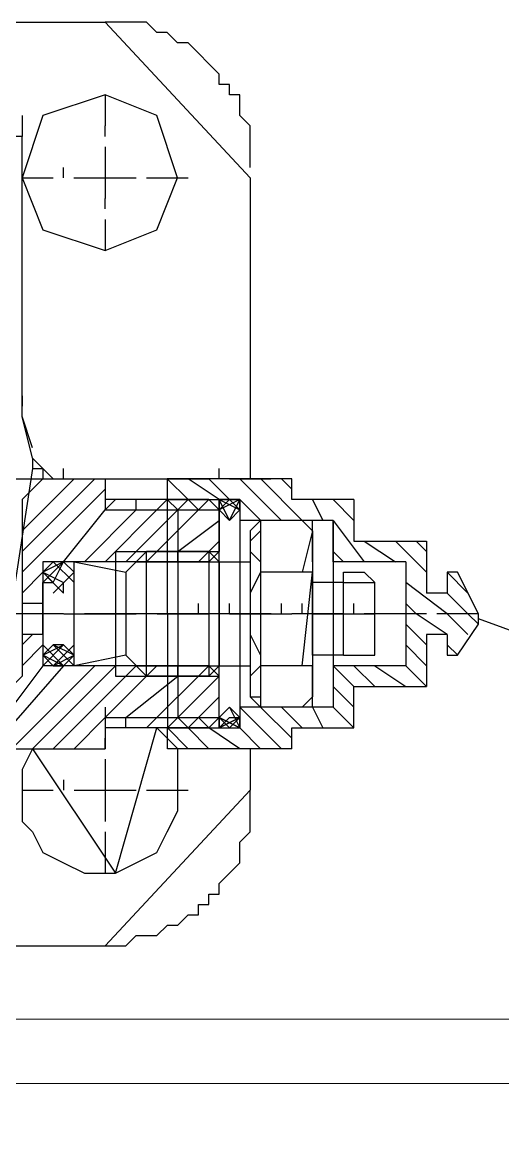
# Model space of a CAD drawing. Header units: millimetres. Extents: x -41310 to 13905, y 1865 to 89610.
# Drawn here: x 6140.7 to 6185.4, y 5978.8 to 6081.8 of the extents above; entities that cross this region are included whole.
import ezdxf

# ---------------------------------------------------------------- set-up
doc = ezdxf.new("R2010")
doc.units = ezdxf.units.MM
doc.layers.add('1轮廓实线层', color=7, linetype='Continuous', lineweight=0)
doc.layers.add('5尺寸标注层', color=3, linetype='Continuous')
doc.layers.add('PDF_几何图形', color=7, linetype='Continuous')

msp = doc.modelspace()

# ---------------------------------------------------------------- linework, layer by layer
at = {"layer": '1轮廓实线层', "ltscale": 2, "extrusion": (-0.004685415688226653, -0.01745240643729067, 0.9998367168639968)}
for p, q in [((6456.676758887917, 5989.202545874927, 134.8002222487898), (5761.684389963306, 5989.202545874909, 131.5433623099279)), ((6479.17700254413, 5983.203459703987, 134.8009468716167), (5739.185127717924, 5983.203459703966, 131.3332111093752)), ((5761.684880668718, 5983.203459703969, 131.438649021065), (6456.677249593324, 5983.203459703987, 134.6955089599269))]:
    msp.add_line(p, q, dxfattribs=at)
at = {"layer": '5尺寸标注层', "ltscale": 2, "extrusion": (-0.004685415688226654, -0.01745240643729067, 0.9998367168639969)}
msp.add_line((6773.191697377467, 5812.199883461373, 50.51177774569016), (6183.121334766955, 6026.367488340858, 134.1670156621909), dxfattribs=at)
at = {"layer": 'PDF_几何图形', "extrusion": (-0.004685415688226651, -0.01745240643729066, 0.9998367168639969)}
for p, q in [((6090.546388031024, 6081.804869566424, 134.7008664322128), (6148.402895619452, 6081.804869566555, 134.9719924908491)), ((6149.367154647724, 6081.805198980594, 134.9765169330605), (6148.402879521286, 6081.805198980603, 134.9719981654169)), ((6161.903930291389, 6067.343389419651, 134.7828319345617), (6148.402895619512, 6081.804869566578, 134.9719924908393)), ((6150.331429774175, 6081.805198980321, 134.9810357006995), (6149.367154647724, 6081.805198980594, 134.9765169330605)), ((6151.295704900627, 6081.805198980423, 134.9855544683451), (6150.331429774175, 6081.805198980321, 134.9810357006995)), ((6152.259980027059, 6081.805198980401, 134.9900732359884), (6151.295704900627, 6081.805198980423, 134.9855544683451)), ((6153.224334017005, 6080.841060131687, 134.9777630822116), (6152.259980027059, 6081.805198980401, 134.9900732359884)), ((6154.18860914347, 6080.841060131791, 134.9822818498573), (6153.224334017005, 6080.841060131687, 134.9777630822116)), ((6155.152963133263, 6079.876921282743, 134.969971696074), (6154.18860914347, 6080.841060131791, 134.9822818498573)), ((6156.117238259811, 6079.876921282819, 134.9744904637196), (6155.152963133263, 6079.876921282743, 134.969971696074)), ((6157.081592249611, 6078.912782433787, 134.9621803099366), (6156.117238259811, 6079.876921282819, 134.9744904637196)), ((6158.045946239447, 6077.948643584852, 134.9498701561555), (6157.081592249611, 6078.912782433787, 134.9621803099366)), ((6159.010300229299, 6076.9845047358, 134.9375600023724), (6158.045946239447, 6077.948643584852, 134.9498701561555)), ((6159.010379092617, 6076.02036588679, 134.9207310809458), (6159.010300229299, 6076.9845047358, 134.9375600023724)), ((6159.974654219134, 6076.020365886877, 134.9252498485914), (6159.010379092617, 6076.02036588679, 134.9207310809458)), ((6159.974733082505, 6075.056227038093, 134.9084209271691), (6159.974654219134, 6076.020365886877, 134.9252498485914)), ((6148.403214559556, 6075.056757314536, 134.8542039546278), (6142.61772152742, 6073.128479616547, 134.7934335059122)), ((6153.224747918643, 6073.128479616596, 134.843139949996), (6148.403214559556, 6075.056757314536, 134.8542039546278)), ((6148.403238666502, 6075.056757314676, 134.8542040675997), (6148.403475256597, 6072.164340767863, 134.8037173033245)), ((6160.93900820897, 6075.056227038194, 134.9129396948147), (6159.974733082505, 6075.056227038093, 134.9084209271691)), ((6160.939087072398, 6074.092088189395, 134.8961107733924), (6160.93900820897, 6075.056227038194, 134.9129396948147)), ((6140.689404328757, 6073.128222513052, 134.784392574942), (6140.689562055496, 6071.199944815056, 134.7507347320927)), ((6142.61772152742, 6073.128479616547, 134.7934335059122), (6140.689644454777, 6067.343646523294, 134.6834224420811)), ((6155.15377135178, 6067.343646523139, 134.7512039567363), (6153.224747918643, 6073.128479616596, 134.843139949996)), ((6160.939165935709, 6073.127949340145, 134.8792818519616), (6160.939087072398, 6074.092088189395, 134.8961107733924)), ((6161.903519925517, 6072.163810491471, 134.8669716981849), (6160.939165935709, 6073.127949340145, 134.8792818519616)), ((6148.403554119908, 6071.200201918611, 134.7868883818937), (6148.403475256597, 6072.164340767863, 134.8037173033245)), ((6161.90359878896, 6071.19967164267, 134.8501427767626), (6161.903519925517, 6072.163810491471, 134.8669716981849)), ((6140.689562055466, 6071.199944815318, 134.7507347321037), (6098.261456490606, 6071.199944815342, 134.5519089557725)), ((6140.691533639736, 6047.096473592411, 134.3300116964872), (6140.689562055466, 6071.199944815318, 134.7507347321037)), ((6161.90367765233, 6070.235532793646, 134.833313855336), (6161.90359878896, 6071.19967164267, 134.8501427767626)), ((6148.403632983196, 6070.236063069848, 134.7700594604714), (6148.404027300156, 6065.415368825315, 134.6859148533494)), ((6161.903756515641, 6069.271393944635, 134.8164849339095), (6161.90367765233, 6070.235532793646, 134.833313855336)), ((6161.903835379012, 6068.307255095612, 134.7996560124829), (6161.903756515641, 6069.271393944635, 134.8164849339095)), ((6144.546769067548, 6067.343646523215, 134.7014976256245), (6144.546690204178, 6068.307785372242, 134.718326547051)), ((6140.689644454777, 6067.343646523294, 134.6834224420811), (6142.618589024531, 6062.522952278849, 134.6083153702477)), ((6140.68966856158, 6067.34364652311, 134.6834225550467), (6143.582493941037, 6067.343646523488, 134.6969788579851)), ((6145.511253141352, 6067.34338941965, 134.7060128846161), (6151.296903900182, 6067.34338941965, 134.7331254904779)), ((6152.266948585036, 6067.343646523099, 134.7376757831326), (6156.124049091034, 6067.343646523199, 134.7557508537104)), ((6153.225615415768, 6062.522952278909, 134.6580218143317), (6155.15377135178, 6067.343646523139, 134.7512039567363)), ((6155.15377135178, 6067.343646523139, 134.7512039567363), (6155.15377135178, 6067.343646523139, 134.7512039567363)), ((6161.903930291342, 6067.343389419602, 134.7828319345698), (6161.906217329085, 6039.383362801322, 134.2947932132597)), ((6148.404106163436, 6064.451229976313, 134.6690859319228), (6148.404027300156, 6065.415368825315, 134.6859148533494)), ((6148.404185026909, 6063.487091127624, 134.6522570105026), (6148.404421617032, 6060.594674580805, 134.6017702462275)), ((6142.618589024531, 6062.522952278849, 134.6083153702477), (6148.404397510084, 6060.594674581009, 134.6017701332615)), ((6148.404397510084, 6060.594674581009, 134.6017701332615), (6153.225615415768, 6062.522952278909, 134.6580218143317)), ((6140.691533639736, 6047.096473592411, 134.3300116964872), (6140.691612503149, 6046.132334743739, 134.313182775067)), ((6140.691612503149, 6046.132334743739, 134.313182775067), (6140.691533639736, 6047.096473592411, 134.3300116964872)), ((6140.691533639736, 6047.096473592411, 134.3300116964872), (6140.691533639736, 6047.096473592411, 134.3300116964872)), ((6140.69169136652, 6045.168195894714, 134.2963538536404), (6140.691612503149, 6046.132334743739, 134.313182775067)), ((6141.656203083067, 6042.275779347838, 134.2503858569992), (6140.691691366485, 6045.168195894464, 134.2963538536297)), ((6141.656281946392, 6041.311640498994, 134.2335569355843), (6140.69169136652, 6045.168195894714, 134.2963538536404)), ((6141.656281946392, 6041.311640498994, 134.2335569355843), (6141.65636080982, 6040.347501650192, 134.2167280141619)), ((6141.656281946392, 6041.311640498994, 134.2335569355843), (6143.584989926079, 6039.383362801245, 134.2089366280243)), ((6141.65636080982, 6040.347501650192, 134.2167280141619), (6137.801310751492, 6015.279891578277, 133.7611009865433)), ((6141.65636080982, 6040.347501650192, 134.2167280141619), (6142.620635936186, 6040.347501649943, 134.221246781801)), ((6142.620635936186, 6040.347501649943, 134.221246781801), (6142.620714799656, 6039.383362801271, 134.204417860381)), ((6144.549265052592, 6039.383362801074, 134.2134553956571), (6144.549186189222, 6040.34750164984, 134.2302843170853)), ((6159.013391949591, 6039.383362800938, 134.281236910321), (6159.01331308622, 6040.347501649963, 134.2980658317475)), ((6137.799339167281, 6039.383362801075, 134.1818240221537), (6143.584989926126, 6039.383362801074, 134.2089366280155)), ((6142.621245514962, 6039.37891169343, 134.2043426521795), (6140.692852988759, 6037.450633995317, 134.1616472740375)), ((6145.514070894442, 6039.378911693215, 134.2178989551077), (6140.693089578885, 6034.558217448842, 134.1111605097684)), ((6147.44262114742, 6039.378911693632, 134.2269364904029), (6140.693247305549, 6032.629939750828, 134.0775026669155)), ((6142.620714799656, 6039.383362801271, 134.204417860381), (6143.584989926079, 6039.383362801245, 134.2089366280243)), ((6143.584989926079, 6039.383362801245, 134.2089366280243), (6144.549265052503, 6039.383362800998, 134.2134553956636)), ((6144.549265052592, 6039.383362801074, 134.2134553956571), (6148.406365558489, 6039.383362801074, 134.2315304662359)), ((6145.513540178969, 6039.383362801085, 134.217974163309), (6151.299190937769, 6039.383362800938, 134.2450867691696)), ((6148.406365558428, 6039.383362801117, 134.2315304662414), (6148.406602148487, 6036.490946254071, 134.181043701962)), ((6151.299190937769, 6039.383362800938, 134.2450867691696), (6152.263466064367, 6039.383362800989, 134.249605536815)), ((6152.263466064367, 6039.383362800989, 134.249605536815), (6158.049116823227, 6039.383362801187, 134.2767181426819)), ((6154.192016317334, 6039.383362801074, 134.2586430720995), (6154.19217404407, 6037.455085103079, 134.2249852292518)), ((6165.763317835006, 6039.38336280108, 134.3128682838249), (6154.192016317334, 6039.383362801074, 134.2586430720995)), ((6156.120724297002, 6037.455085103321, 134.2340227645441), (6154.192016317314, 6039.383362801294, 134.2586430721081)), ((6159.013549676433, 6037.45508510308, 134.2475790674685), (6156.12056657028, 6039.383362801075, 134.2676806073862)), ((6158.05488641129, 6039.383258352882, 134.2767433568431), (6159.983594390918, 6037.454980654911, 134.2521230492789)), ((6159.977667076205, 6039.383362801243, 134.2857556779708), (6163.834767582027, 6039.383362801028, 134.3038307485423)), ((6160.947711790602, 6039.383258352698, 134.2902996597711), (6164.805127750035, 6035.526702957084, 134.2410590446492)), ((6162.876262043515, 6039.383258352545, 134.299337195056), (6166.733678002982, 6035.526702957149, 134.2500965799381)), ((6164.799042708481, 6039.383362801129, 134.3083495161879), (6165.763396747678, 6038.418621365599, 134.2960288443345)), ((6165.763475561657, 6037.455085103068, 134.2792104409783), (6165.763317834916, 6039.383362800878, 134.3128682838272)), ((6148.406975137279, 6038.414772844568, 134.2146263366197), (6140.693405032333, 6030.701662053131, 134.0438448240688)), ((6140.692675840992, 6037.455085103309, 134.1617241391231), (6140.692991294434, 6033.598529707837, 134.0944084534277)), ((6158.049274549914, 6037.455085103152, 134.2430602998288), (6148.406523285195, 6037.455085103419, 134.1978726233946)), ((6148.406602148487, 6036.490946254071, 134.181043701962), (6149.370798411634, 6037.45508510341, 134.2023913910382)), ((6151.299427527951, 6036.490946254448, 134.1946000049005), (6151.299348664597, 6037.455085103225, 134.2114289263228)), ((6153.227977780914, 6036.490946254266, 134.2036375401852), (6154.192174043909, 6037.455085103056, 134.224985229251)), ((6154.190510669459, 6037.45508510334, 134.2249774343825), (6159.011886301748, 6037.455085103225, 134.2475712725996)), ((6155.156528033908, 6036.490946254431, 134.2126750754705), (6154.19217404407, 6037.455085103079, 134.2249852292518)), ((6154.192174043909, 6037.455085103056, 134.224985229251), (6154.193909038239, 6016.244030427521, 133.8547489579202)), ((6154.192174043909, 6037.455085103056, 134.224985229251), (6155.156528033949, 6036.490946254546, 134.2126750754783)), ((6155.156528033949, 6036.490946254546, 134.2126750754783), (6156.120724297002, 6037.455085103321, 134.2340227645441)), ((6157.085078286781, 6036.490946254413, 134.2217126107632), (6156.120724297002, 6037.455085103321, 134.2340227645441)), ((6157.085078286781, 6036.490946254413, 134.2217126107632), (6158.049274549914, 6037.455085103152, 134.2430602998288)), ((6159.013628539716, 6036.490946254117, 134.2307501460458), (6158.049274549914, 6037.455085103152, 134.2430602998288)), ((6159.015284670491, 6016.244030427056, 133.877342796131), (6159.013549676343, 6037.455085103142, 134.2475790674723)), ((6159.013549676343, 6037.455085103142, 134.2475790674723), (6160.94209992938, 6037.455085103543, 134.2566166027675)), ((6159.977982578943, 6035.5262048187, 134.2184294741944), (6159.013549676343, 6037.455085103142, 134.2475790674723)), ((6159.013549676343, 6037.455085103142, 134.2475790674723), (6160.942178792749, 6036.490946254518, 134.239787681341)), ((6159.977824802798, 6037.455085103232, 134.2520978351177), (6159.013549676343, 6037.455085103142, 134.2475790674723)), ((6159.977824802798, 6037.455085103232, 134.2520978351177), (6159.013549676343, 6037.455085103142, 134.2475790674723)), ((6159.013549676343, 6037.455085103142, 134.2475790674723), (6159.013628539716, 6036.490946254117, 134.2307501460458)), ((6160.94209992938, 6037.455085103543, 134.2566166027675), (6159.013628539716, 6036.490946254117, 134.2307501460458)), ((6159.013628539716, 6036.490946254117, 134.2307501460458), (6159.977824802798, 6037.455085103232, 134.2520978351177)), ((6159.977824802798, 6037.455085103232, 134.2520978351177), (6159.013628539716, 6036.490946254117, 134.2307501460458)), ((6160.942178792749, 6036.490946254518, 134.239787681341), (6159.977824802798, 6037.455085103232, 134.2520978351177)), ((6159.977824802798, 6037.455085103232, 134.2520978351177), (6160.942178792749, 6036.490946254518, 134.239787681341)), ((6160.94209992938, 6037.455085103543, 134.2566166027675), (6159.977824802798, 6037.455085103232, 134.2520978351177)), ((6159.977982578943, 6035.5262048187, 134.2184294741944), (6160.94209992938, 6037.455085103543, 134.2566166027675)), ((6160.940436554724, 6037.455085103283, 134.2566088078885), (6160.942171548872, 6016.24403042721, 133.8863725365474)), ((6160.942178792749, 6036.490946254518, 134.239787681341), (6160.94209992938, 6037.455085103543, 134.2566166027675)), ((6160.947869517385, 6037.454980655014, 134.2566418169246), (6162.876577497073, 6035.526702957028, 134.2320215093604)), ((6166.727750688182, 6037.455085103382, 134.2837292086279), (6165.763475561657, 6037.455085103068, 134.2792104409783)), ((6171.54912632059, 6037.455085103082, 134.3063230468411), (6166.727750688226, 6037.455085103079, 134.2837292086188)), ((6167.692025814691, 6037.455085103471, 134.2882479762735), (6168.656458717143, 6035.526204818705, 134.2590983829893)), ((6169.620576067573, 6037.45508510319, 134.2972855115561), (6171.549284096535, 6035.526204818513, 134.2726546859175)), ((6171.549206676837, 6037.455085103338, 134.3063234234108), (6171.549522130337, 6033.59852970784, 134.2390077377151)), ((6144.549895959502, 6031.67025201001, 134.0788240242724), (6148.406602148487, 6036.490946254071, 134.181043701962)), ((6146.47844621248, 6031.670252009827, 134.0878615595572), (6151.299427527951, 6036.490946254448, 134.1946000049005)), ((6148.406602148487, 6036.490946254071, 134.181043701962), (6159.013628539716, 6036.490946254117, 134.2307501460458)), ((6148.406996465354, 6031.670252009548, 134.0968990948398), (6153.227977780914, 6036.490946254266, 134.2036375401852)), ((6151.299742981475, 6032.634390858715, 134.1272843192008), (6155.156528033949, 6036.490946254546, 134.2126750754783)), ((6153.228293234421, 6032.634390858778, 134.1363218544897), (6157.085078286781, 6036.490946254413, 134.2217126107632)), ((6155.156528033949, 6036.490946254546, 134.2126750754783), (6155.1581053013, 6017.208169276299, 133.8760966469862)), ((6155.156528033949, 6036.490946254546, 134.2126750754783), (6159.013628539716, 6036.490946254117, 134.2307501460458)), ((6159.013628539804, 6036.49094625443, 134.2307501460439), (6159.013943993283, 6032.634390858673, 134.1634344603452)), ((6159.013628539716, 6036.490946254117, 134.2307501460458), (6159.977982578943, 6035.5262048187, 134.2184294741944)), ((6159.977982578943, 6035.5262048187, 134.2184294741944), (6159.013628539716, 6036.490946254117, 134.2307501460458)), ((6159.013628539716, 6036.490946254117, 134.2307501460458), (6159.013628539716, 6036.490946254117, 134.2307501460458)), ((6159.013628539716, 6036.490946254117, 134.2307501460458), (6159.977982578943, 6035.5262048187, 134.2184294741944)), ((6160.942178792749, 6036.490946254518, 134.239787681341), (6159.977982578943, 6035.5262048187, 134.2184294741944)), ((6159.977982578943, 6035.5262048187, 134.2184294741944), (6160.942178792749, 6036.490946254518, 134.239787681341)), ((6160.942178792749, 6036.490946254518, 134.239787681341), (6160.942178792749, 6036.490946254518, 134.239787681341)), ((6155.156843487297, 6032.634390858499, 134.1453593897723), (6159.013707452419, 6035.526204818614, 134.2139107065488)), ((6169.619070419724, 6035.526807405477, 134.2636198738347), (6160.940594281436, 6035.52680740548, 134.2229509650396)), ((6161.906611645955, 6034.562668556811, 134.2106486061377), (6162.870807958336, 6035.526204818732, 134.2319857771266)), ((6162.870807958336, 6035.526204818732, 134.2319857771266), (6162.87112336259, 6031.670252010064, 134.1646806095079)), ((6166.727908464253, 6035.526204818866, 134.2500608477046), (6162.870807958336, 6035.526204818732, 134.2319857771266)), ((6166.727908464253, 6035.526204818866, 134.2500608477046), (6167.692262404727, 6034.562668556659, 134.2377612119981)), ((6167.692262404803, 6034.562668556437, 134.23776121199), (6167.692183590722, 6035.526204818455, 134.2545796153395)), ((6169.620733843565, 6035.526204818683, 134.2636171506326), (6172.51387462723, 6031.670252009819, 134.2098682859421)), ((6169.621049247909, 6031.670252009989, 134.1963119830139), (6169.620733843565, 6035.526204818683, 134.2636171506326)), ((6169.620733843565, 6035.526204818683, 134.2636171506326), (6169.622153335004, 6018.172308124907, 133.9607070830637)), ((6162.870886772379, 6034.562668556548, 134.2151673737768), (6161.906690558571, 6033.59792712097, 134.1938091666344)), ((6161.906732192167, 6034.562523935712, 134.2106466466407), (6161.907994006074, 6019.13630235316, 133.9413839038479)), ((6167.692262404727, 6034.562668556659, 134.2377612119981), (6166.728302731797, 6030.706113160822, 134.1659267586529)), ((6167.692341317374, 6033.597927120943, 134.2209217724971), (6167.692262404727, 6034.562668556659, 134.2377612119981)), ((6167.692262404727, 6034.562668556659, 134.2377612119981), (6167.693524218716, 6019.1364469741, 133.9684984692056)), ((6140.692991294434, 6033.598529707837, 134.0944084534277), (6140.69322788453, 6030.706113161011, 134.0439216891523)), ((6158.049668866697, 6032.634390858664, 134.1589156927068), (6159.013865179084, 6033.597927120587, 134.1802528636957)), ((6161.906690558571, 6033.59792712097, 134.1938091666344), (6161.906769372702, 6032.634390858762, 134.1769907632846)), ((6167.692420131473, 6032.63439085862, 134.2041033691452), (6167.692341317374, 6033.597927120943, 134.2209217724971)), ((6171.549441823357, 6033.59792712104, 134.2389968430671), (6178.299367708669, 6033.597927121041, 134.2706282165705)), ((6172.513716949801, 6033.597927121016, 134.2435156107182), (6175.406700006672, 6031.670252009837, 134.2234245888743)), ((6175.406469986896, 6033.598192259063, 134.2570762026933), (6178.299531956333, 6030.705775712059, 134.2201457413461)), ((6177.335020239873, 6033.598192259118, 134.2661137379822), (6178.299374229668, 6032.634053410071, 134.2538035841989)), ((6178.297704312396, 6033.598192259049, 134.2706250496583), (6178.29778317562, 6032.634053410076, 134.253796128232)), ((6149.371192728497, 6032.634390858659, 134.1182467839119), (6159.013943993221, 6032.634390858632, 134.1634344603504)), ((6149.371337390745, 6032.634133755029, 134.1182429740156), (6149.372283751231, 6021.064467567958, 133.9162959169185)), ((6150.335546718334, 6031.670252009961, 134.1059366301349), (6151.299742981475, 6032.634390858715, 134.1272843192008)), ((6152.264018107897, 6032.634390858692, 134.1318030868441), (6150.33562558171, 6030.706113160952, 134.0891077087087)), ((6152.264964468391, 6021.064724671619, 133.929856029747), (6152.264018107897, 6032.634390858692, 134.1318030868441)), ((6152.264018107897, 6032.634390858692, 134.1318030868441), (6152.264018107897, 6032.634390858692, 134.1318030868441)), ((6158.049668866697, 6032.634390858664, 134.1589156927068), (6152.264018107897, 6032.634390858692, 134.1318030868441)), ((6152.264096971275, 6031.670252009681, 134.1149741654178), (6153.228293234421, 6032.634390858778, 134.1363218544897)), ((6155.156922350682, 6031.670252009832, 134.1285304683521), (6155.156843487297, 6032.634390858499, 134.1453593897723)), ((6157.085472603702, 6031.670252009875, 134.137568003641), (6158.049668866697, 6032.634390858664, 134.1589156927068)), ((6158.049668866697, 6032.634390858664, 134.1589156927068), (6158.050615227193, 6021.064724671593, 133.9569686356098)), ((6159.014022856678, 6031.670252009945, 134.1466055389301), (6158.049668866697, 6032.634390858664, 134.1589156927068)), ((6159.013943993221, 6032.634390858632, 134.1634344603504), (6158.049747730141, 6031.670252009863, 134.1420867712845)), ((6159.014890353703, 6021.064724671905, 133.9614874032593), (6159.013943993221, 6032.634390858632, 134.1634344603504)), ((6161.906769372702, 6032.634390858762, 134.1769907632846), (6162.87112336259, 6031.670252010064, 134.1646806095079)), ((6167.692498994792, 6031.670252009611, 134.1872744477187), (6167.692420131473, 6032.63439085862, 134.2041033691452)), ((6169.62673997242, 6032.634286410156, 134.2131661185911), (6170.591093962329, 6031.670147561197, 134.2008559648099)), ((6178.299526879024, 6032.634390858753, 134.2538101897948), (6178.299842332438, 6028.777835463276, 134.1864945040991)), ((6143.58529183108, 6031.664643935422, 134.074205824485), (6142.621095567998, 6030.700505086652, 134.0528581354191)), ((6158.049747730141, 6031.670252009863, 134.1420867712845), (6142.621345706555, 6031.670252009708, 134.0697864889794)), ((6144.549895959549, 6031.670252010021, 134.0788240242615), (6142.621424569971, 6030.706113160688, 134.05295756755)), ((6142.621490368921, 6031.669994906289, 134.0697826790872), (6142.621726959073, 6028.777578359563, 134.0192959148139)), ((6144.549895959502, 6031.67025201001, 134.0788240242724), (6142.621503433221, 6029.741974311919, 134.0361286461305)), ((6144.549566957532, 6031.66464393551, 134.0787245921304), (6143.58529183108, 6031.664643935422, 134.074205824485)), ((6143.585620832986, 6031.670252009685, 134.0743052566227), (6145.514328812797, 6029.741974312039, 134.049684949065)), ((6145.514328812797, 6029.741974312039, 134.049684949065), (6143.585620832986, 6031.670252009685, 134.0743052566227)), ((6143.585620832986, 6031.670252009685, 134.0743052566227), (6143.585620832986, 6031.670252009685, 134.0743052566227)), ((6143.585778559761, 6029.741974311998, 134.040647413776), (6144.549895959502, 6031.67025201001, 134.0788240242724)), ((6145.513920947391, 6030.700505086462, 134.0664144383474), (6144.549566957532, 6031.66464393551, 134.0787245921304)), ((6144.549895959549, 6031.670252010021, 134.0788240242615), (6145.5142499494, 6030.706113160689, 134.0665138704802)), ((6145.514959719636, 6022.028863520493, 133.9150535776634), (6145.514171085954, 6031.670252009752, 134.0833427919118)), ((6145.514171085954, 6031.670252009752, 134.0833427919118), (6150.33562558171, 6030.706113160952, 134.0891077087087)), ((6151.29982184486, 6031.670252010022, 134.1104553977702), (6159.014022856652, 6031.670252010022, 134.1466055389206)), ((6158.049892392461, 6031.669994905971, 134.1420829613839), (6158.050681026121, 6022.028606416971, 133.9737937471399)), ((6159.014022856678, 6031.670252009945, 134.1466055389301), (6159.014811490332, 6022.028863520929, 133.9783163246858)), ((6159.014022856678, 6031.670252009945, 134.1466055389301), (6161.906848235993, 6031.67025200976, 134.1601618418581)), ((6162.87112336259, 6031.670252010064, 134.1646806095079), (6162.871202225887, 6030.706113161061, 134.1478516880814)), ((6176.370975133139, 6031.670252009939, 134.2279433565199), (6169.621049247909, 6031.670252009989, 134.1963119830139)), ((6176.369311758601, 6031.670252009888, 134.2279355616451), (6176.370100392282, 6022.02886352088, 134.0596463474011)), ((6142.621424569971, 6030.706113160688, 134.05295756755), (6140.693032093059, 6028.777232876393, 134.010251671337)), ((6140.69322788453, 6030.706113161011, 134.0439216891523), (6140.693622201408, 6025.885418916501, 133.9597770820303)), ((6142.621095567998, 6030.700505086652, 134.0528581354191), (6143.58544955782, 6029.73636623773, 134.0405479816382)), ((6144.550132598903, 6028.777232876472, 134.0283267419224), (6142.621424569925, 6030.706113160683, 134.0529575675529)), ((6142.621424569925, 6030.706113160683, 134.0529575675529), (6144.55005368625, 6029.741974311962, 134.0451661814194)), ((6145.513920500491, 6030.705968540025, 134.0665098022369), (6143.585527974267, 6028.77769084193, 134.0238144240951)), ((6143.585527974267, 6028.77769084193, 134.0238144240951), (6145.513920500491, 6030.705968540025, 134.0665098022369)), ((6144.549724684257, 6029.736366237723, 134.0450667492818), (6145.513920947391, 6030.700505086462, 134.0664144383474)), ((6145.514551407485, 6022.992857748812, 133.9318784308418), (6145.513920500491, 6030.705968540025, 134.0665098022369)), ((6145.513920947391, 6030.700505086462, 134.0664144383474), (6145.513920947391, 6030.700505086462, 134.0664144383474)), ((6150.33562558171, 6030.706113160952, 134.0891077087087), (6150.336256488676, 6022.993002369614, 133.9544763373113)), ((6162.871202225887, 6030.706113161061, 134.1478516880814), (6161.907084875507, 6028.777232876445, 134.1096645595125)), ((6162.871202225887, 6030.706113161061, 134.1478516880814), (6162.871833132815, 6022.993002369491, 134.0132203166797)), ((6166.728302731797, 6030.706113160822, 134.1659267586529), (6162.871202225887, 6030.706113161061, 134.1478516880814)), ((6167.692577858251, 6030.706113160923, 134.1704455262984), (6166.728302731797, 6030.706113160822, 134.1659267586529)), ((6166.729012502168, 6022.028863520824, 134.0144664658354), (6167.692577858251, 6030.706113160923, 134.1704455262984)), ((6167.692735634322, 6028.777232876394, 134.1367771653749), (6167.692577858251, 6030.706113160923, 134.1704455262984)), ((6170.585482101005, 6029.741974311954, 134.1671729078043), (6170.585403237707, 6030.706113160954, 134.1840018292308)), ((6170.585403237707, 6030.706113160954, 134.1840018292308), (6172.513953490597, 6030.706113160795, 134.1930393645156)), ((6172.513953490597, 6030.706113160795, 134.1930393645156), (6173.478307480391, 6029.741974311759, 134.1807292107325)), ((6180.228082209398, 6030.705775712451, 134.2291832766413), (6182.156790189028, 6028.77749801448, 134.2045629690771)), ((6181.192429628856, 6030.706113161025, 134.2337082733146), (6180.22815450234, 6030.70611316071, 134.2291895056651)), ((6180.228234858567, 6030.706113160803, 134.2291898822305), (6180.228392585379, 6028.777835462979, 134.1955320393817)), ((6183.12129533527, 6026.849557765369, 134.1754301229039), (6181.192429628856, 6030.706113161025, 134.2337082733146)), ((6142.621582346, 6028.777232876396, 134.0192892066255), (6142.621503433339, 6029.74197431204, 134.0361286461218)), ((6142.621503433339, 6029.74197431204, 134.0361286461218), (6143.585778559821, 6029.74197431204, 134.0406474137742)), ((6143.58544955782, 6029.73636623773, 134.0405479816382), (6144.549803547627, 6028.772227388697, 134.0282378278552)), ((6144.549803547627, 6028.772227388697, 134.0282378278552), (6144.549724684257, 6029.736366237723, 134.0450667492818)), ((6170.585602647296, 6029.741829691191, 134.1671709483136), (6167.69277726775, 6029.741829691061, 134.153614645379)), ((6170.586034144666, 6022.993002369639, 134.0493704578292), (6170.585482101073, 6029.741974312042, 134.1671729077985)), ((6170.585602647296, 6029.741829691191, 134.1671709483136), (6173.478428026637, 6029.741829691013, 134.1807272512418)), ((6173.478859524052, 6022.993002369551, 134.0629267607638), (6173.478307480391, 6029.741974311759, 134.1807292107325)), ((6180.22846995584, 6026.849557765212, 134.1618738199694), (6176.371132859886, 6029.741974312128, 134.194285513671)), ((6142.621805822297, 6027.813439510577, 134.0024669933873), (6140.693255569407, 6027.813439510499, 133.9934294580984)), ((6142.621582346, 6028.777232876396, 134.0192892066255), (6142.621897750188, 6024.921280067281, 133.9519840390037)), ((6142.621661160003, 6027.813696614222, 134.0024708032837), (6142.621582345954, 6028.777232876167, 134.0192892066293)), ((6142.621582345954, 6028.777232876167, 134.0192892066293), (6142.621661160003, 6027.813696614222, 134.0024708032837)), ((6142.621897750188, 6024.921280067281, 133.9519840390037), (6142.621661160079, 6027.813696614043, 134.0024708032797)), ((6142.621661160003, 6027.813696614222, 134.0024708032837), (6142.621661160003, 6027.813696614222, 134.0024708032837)), ((6145.514565402831, 6026.849557765227, 133.9991981847895), (6145.514486539464, 6027.813696614256, 134.0160271062162)), ((6152.269103742077, 6026.849501523777, 134.0308501913812), (6152.269024878708, 6027.813640372801, 134.0476791128078)), ((6157.084203550467, 6026.849501523713, 134.0534146199534), (6157.084124687098, 6027.813640372738, 134.0702435413799)), ((6159.019029627456, 6026.849501523927, 134.0624815648914), (6159.018950764019, 6027.813640372728, 134.0793104863138)), ((6159.978692299921, 6026.849557765185, 134.0669796994472), (6159.978613436603, 6027.813696614196, 134.0838086208738)), ((6161.907084875507, 6028.777232876445, 134.1096645595125), (6161.907242552943, 6026.849557765225, 134.0760172347361)), ((6164.798404562243, 6026.849501523742, 134.089564761105), (6164.798325698948, 6027.813640372732, 134.1063936825313)), ((6166.733230639137, 6026.849501523617, 134.0986317060367), (6166.733151775827, 6027.813640372627, 134.1154606274633)), ((6167.692893311714, 6026.849557765085, 134.1031298405967), (6167.692735634322, 6028.777232876394, 134.1367771653749)), ((6171.548330447557, 6026.849501523668, 134.121196134611), (6171.548251584258, 6027.813640372658, 134.1380250560373)), ((6177.33564457644, 6026.849557765405, 134.1483175170412), (6176.371290586546, 6027.813696614116, 134.1606276708181)), ((6180.226648882062, 6028.777498014279, 134.1955179778189), (6178.2980986292, 6028.777498014553, 134.1864804425363)), ((6182.157020208802, 6026.849557765265, 134.1709113552582), (6180.228312278507, 6028.77723287652, 134.1955211447479)), ((6144.550290276323, 6026.849557765275, 133.9946794171463), (6138.764639517456, 6026.849557765076, 133.9675668112794)), ((6144.554902730402, 6026.849501524096, 133.9947000502362), (6151.304828615713, 6026.849501524025, 134.0263314237422)), ((6152.26449128819, 6026.849557765278, 134.0308295582939), (6146.478840529345, 6026.849557765277, 134.0037169524264)), ((6156.119928424029, 6026.849501523722, 134.0488958523098), (6152.26282791806, 6026.849501523618, 134.030820781732)), ((6159.01441717347, 6026.849557765443, 134.0624609318079), (6153.228766414611, 6026.849557765257, 134.0353483259412)), ((6153.233378868574, 6026.849501523751, 134.0353689590248), (6158.054754500943, 6026.849501523973, 134.0579627972482)), ((6163.834129435776, 6026.849501523639, 134.0850459934593), (6158.048478677007, 6026.849501523794, 134.057933387599)), ((6159.983304753826, 6026.849501523693, 134.0670003325308), (6165.768955512685, 6026.849501523876, 134.0941129383974)), ((6163.835792805832, 6026.849557765303, 134.085054770025), (6160.942967426345, 6026.849557765175, 134.0714984670907)), ((6161.907242552943, 6026.849557765225, 134.0760172347361), (6161.90740027961, 6024.92128006744, 134.0423593918872)), ((6170.584055321032, 6026.84950152358, 134.1166773669653), (6165.762679688753, 6026.849501524055, 134.0940835287546)), ((6167.693051038496, 6024.921280067388, 134.0694719977499), (6167.692893311714, 6026.849557765085, 134.1031298405967)), ((6167.697505765655, 6026.849501523706, 134.1031504736824), (6173.483156524544, 6026.849501523882, 134.130263079549)), ((6178.298256332925, 6026.84950152382, 134.1528275081212), (6172.512605574154, 6026.84950152396, 134.1257149022606)), ((6180.228627682609, 6024.921280067512, 134.1282159771226), (6177.33564457644, 6026.849557765405, 134.1483175170412)), ((6183.121295335344, 6026.849557765282, 134.1754301229004), (6179.264194829449, 6026.849557765281, 134.1573550523197)), ((6182.157177935469, 6024.921280067254, 134.1372535124054), (6180.22846995584, 6026.849557765212, 134.1618738199694)), ((6183.121374198638, 6025.885418916346, 134.1586012014774), (6182.157020208802, 6026.849557765265, 134.1709113552582)), ((6183.121374198638, 6025.885418916346, 134.1586012014774), (6183.12129533527, 6026.849557765369, 134.1754301229039)), ((6140.693622201408, 6025.885418916501, 133.9597770820303), (6140.693779928087, 6023.957141218465, 133.9261192391772)), ((6176.377217901385, 6025.885314467873, 134.1269950421284), (6178.305925881079, 6023.957036770126, 134.1023747345683)), ((6181.193060535697, 6022.993002369476, 134.099076901913), (6183.121374198638, 6025.885418916346, 134.1586012014774)), ((6141.657622623721, 6024.921280067279, 133.9474652713567), (6140.69342636061, 6023.957141218283, 133.9261175822869)), ((6142.622042412334, 6024.921022963537, 133.9519802291079), (6140.693492159502, 6024.921022963686, 133.9429426938232)), ((6142.622042412334, 6024.921022963537, 133.9519802291079), (6142.622279002543, 6022.02860641704, 133.9014934648388)), ((6161.90740027961, 6024.92128006744, 134.0423593918872), (6162.871833132815, 6022.993002369491, 134.0132203166797)), ((6167.693208765163, 6022.9930023696, 134.035814154901), (6167.693051038496, 6024.921280067388, 134.0694719977499)), ((6180.226964335644, 6024.920942618772, 134.1282022921235), (6178.298414082623, 6024.920942618729, 134.1191647568346)), ((6178.300157785938, 6024.92128006743, 134.1191788183974), (6178.300473239375, 6021.06472467172, 134.0518631326977)), ((6180.228708038872, 6024.921280067494, 134.1282163536862), (6180.228865765714, 6022.993002369783, 134.0945585108395)), ((6142.621976613557, 6023.957141218286, 133.935155117581), (6140.693584087356, 6022.028863520637, 133.8924597394448)), ((6140.693779928087, 6023.957141218465, 133.9261192391772), (6140.694016518211, 6021.064724671764, 133.8756324749041)), ((6143.585922291159, 6023.956996597759, 133.9396698169792), (6142.621726027997, 6022.992857748668, 133.9183221279073)), ((6142.621976613468, 6023.957141218383, 133.935155117582), (6144.550684593273, 6022.028863520742, 133.9105348100243)), ((6143.586251739928, 6023.957141218486, 133.9396738852276), (6142.622055476926, 6022.993002369696, 133.9183261961617)), ((6142.622055476926, 6022.993002369696, 133.9183261961617), (6144.550526866438, 6023.95714121844, 133.9441926528709)), ((6144.550526866438, 6023.95714121844, 133.9441926528709), (6142.622134340244, 6022.028863520686, 133.9014972747352)), ((6144.550197417599, 6023.95699659751, 133.9441885846186), (6143.585922291159, 6023.956996597759, 133.9396698169792)), ((6145.514880856267, 6022.993002369516, 133.9318824990899), (6143.586251739928, 6023.957141218486, 133.9396738852276)), ((6143.586251739928, 6023.957141218486, 133.9396738852276), (6145.514959719636, 6022.028863520493, 133.9150535776634)), ((6145.51480199281, 6023.957141218207, 133.9487114205102), (6143.586409466675, 6022.028863520676, 133.9060160423787)), ((6145.514551407485, 6022.992857748812, 133.9318784308418), (6144.550197417599, 6023.95699659751, 133.9441885846186)), ((6144.550526866438, 6023.95714121844, 133.9441926528709), (6145.514880856267, 6022.993002369516, 133.9318824990899)), ((6176.377375628101, 6023.957036770072, 134.0933371992794), (6178.306083607746, 6022.028759072113, 134.0687168917155)), ((6180.2344761341, 6023.957036770169, 134.1114122698572), (6181.198830123847, 6022.992897921269, 134.0991021160763)), ((6142.621726027997, 6022.992857748668, 133.9183221279073), (6143.586080017825, 6022.028718899746, 133.9060119741264)), ((6144.550684593273, 6022.028863520742, 133.9105348100243), (6142.622055476926, 6022.993002369696, 133.9183261961617)), ((6142.622055476926, 6022.993002369696, 133.9183261961617), (6143.586409466675, 6022.028863520676, 133.9060160423787)), ((6143.586409466675, 6022.028863520676, 133.9060160423787), (6145.514880856267, 6022.993002369516, 133.9318824990899)), ((6144.550355144249, 6022.028718899722, 133.9105307417696), (6145.514551407485, 6022.992857748812, 133.9318784308418)), ((6145.514880856267, 6022.993002369516, 133.9318824990899), (6144.550684593273, 6022.028863520742, 133.9105348100243)), ((6150.33625648872, 6022.993002369636, 133.9544763373065), (6145.514959719725, 6022.028863520636, 133.9150535776562)), ((6150.336256488676, 6022.993002369614, 133.9544763373113), (6152.264964468391, 6021.064724671619, 133.929856029747)), ((6162.871833132815, 6022.993002369491, 134.0132203166797), (6162.871911996251, 6022.028863520703, 133.9963913952576)), ((6170.586154690839, 6022.992857748893, 134.0493684983427), (6167.693329311453, 6022.992857748838, 134.0358121954102)), ((6170.586154690839, 6022.992857748893, 134.0493684983427), (6173.478980070233, 6022.9928577487, 134.0629248012709)), ((6170.586154690839, 6022.992857748893, 134.0493684983427), (6172.514704943802, 6022.992857748709, 134.0584060336274)), ((6172.514584397598, 6022.993002369808, 134.0584079931245), (6173.478859524052, 6022.993002369551, 134.0629267607638)), ((6180.228785409276, 6022.993002369501, 134.0945581342698), (6181.193060535697, 6022.993002369476, 134.099076901913)), ((6144.551215308586, 6022.024412412899, 133.9104596018228), (6137.80192033029, 6014.311301621741, 133.7441968569215)), ((6142.622134340298, 6022.028863520637, 133.9014972747279), (6139.729624414361, 6018.172308124889, 133.8206252860991)), ((6147.443509972675, 6022.028863520636, 133.9240911129501), (6139.729939917131, 6014.315150142253, 133.7532990823254)), ((6149.372060225608, 6022.028863520638, 133.9331286482368), (6141.658490170078, 6014.315150142252, 133.7623366176084)), ((6158.050536363822, 6022.028863520617, 133.9737975570363), (6142.622134340244, 6022.028863520686, 133.9014972747352)), ((6143.586080017825, 6022.028718899746, 133.9060119741264), (6144.550355144249, 6022.028718899722, 133.9105307417696)), ((6150.336414215354, 6021.064724671578, 133.9208184944581), (6151.300610478511, 6022.028863520691, 133.9421661835304)), ((6151.300610478511, 6022.028863520691, 133.9421661835304), (6159.014811490332, 6022.028863520929, 133.9783163246858)), ((6152.264964468391, 6021.064724671619, 133.929856029747), (6153.229160731473, 6022.028863520745, 133.9512037188192)), ((6155.157789847792, 6021.064724671784, 133.9434123326815), (6155.157710984422, 6022.02886352081, 133.9602412541081)), ((6157.086340100681, 6021.064724671865, 133.9524498679705), (6158.050536363822, 6022.028863520617, 133.9737975570363)), ((6159.014890353703, 6021.064724671905, 133.9614874032593), (6158.050536363822, 6022.028863520617, 133.9737975570363)), ((6159.014811490332, 6022.028863520929, 133.9783163246858), (6158.050615227193, 6021.064724671593, 133.9569686356098)), ((6159.01481149035, 6022.028863520636, 133.9783163246791), (6161.907636869763, 6022.028863520638, 133.9918726276092)), ((6162.871911996251, 6022.028863520703, 133.9963913952576), (6161.90771573305, 6021.064724671727, 133.9750437061876)), ((6162.871911996251, 6022.028863520703, 133.9963913952576), (6162.872148586316, 6019.136446974003, 133.9459046309842)), ((6166.729012502168, 6022.028863520824, 134.0144664658354), (6162.871911996251, 6022.028863520703, 133.9963913952576)), ((6167.693287628534, 6022.028863520575, 134.0189852334745), (6166.729012502168, 6022.028863520824, 134.0144664658354)), ((6167.693366491917, 6021.064724671927, 134.0021563120546), (6167.693287628534, 6022.028863520575, 134.0189852334745)), ((6167.693603082033, 6018.172308125089, 133.951669547779), (6167.693287628534, 6022.028863520575, 134.0189852334745)), ((6176.371763766791, 6022.028863520579, 134.0596541422696), (6169.621837881481, 6022.028863520655, 134.0280227687637)), ((6169.621918237795, 6022.028863520725, 134.0280231453291), (6171.550626217432, 6020.100585822767, 134.0034028377652)), ((6171.550388134505, 6022.02886352064, 134.0370603040424), (6173.479096163481, 6020.099983236014, 134.0124294784083)), ((6173.478938387451, 6022.02886352064, 134.0460978393328), (6176.371921542896, 6020.099983236012, 134.0259857813402)), ((6176.377533354885, 6022.028759072372, 134.0596793564326), (6178.306241334572, 6020.100481374402, 134.0350590488687)), ((6140.694016518211, 6021.064724671764, 133.8756324749041), (6139.729820255072, 6020.10058582265, 133.8542847858319)), ((6143.587040422995, 6014.315150142613, 133.7713741529066), (6150.336414215354, 6021.064724671578, 133.9208184944581)), ((6148.40817941598, 6017.208169276373, 133.8444652734801), (6152.264964468391, 6021.064724671619, 133.929856029747)), ((6149.372139088902, 6021.06472467185, 133.9162997268191), (6159.014890353703, 6021.064724671905, 133.9614874032593)), ((6150.336729668922, 6017.208169276076, 133.8535028087627), (6155.157789847792, 6021.064724671784, 133.9434123326815)), ((6158.050615227193, 6021.064724671593, 133.9569686356098), (6152.264964468391, 6021.064724671619, 133.929856029747)), ((6153.229555048264, 6017.208169275898, 133.867059111691), (6157.086340100681, 6021.064724671865, 133.9524498679705)), ((6155.1581053013, 6017.208169276299, 133.8760966469862), (6159.014890353703, 6021.064724671905, 133.9614874032593)), ((6159.015205807123, 6017.208169276081, 133.8941717175576), (6159.014890353703, 6021.064724671905, 133.9614874032593)), ((6161.90771573305, 6021.064724671727, 133.9750437061876), (6161.90779464566, 6020.099983235886, 133.9582042666842)), ((6167.693445404533, 6020.099983236081, 133.9853168725512), (6167.693366491917, 6021.064724671927, 134.0021563120546)), ((6178.298729536173, 6021.064387223215, 134.0518490711389), (6178.298808399543, 6020.100248374205, 134.0350201497126)), ((6161.90779464566, 6020.099983235886, 133.9582042666842), (6161.907873459857, 6019.136446973902, 133.9413858633387)), ((6167.693524218716, 6019.1364469741, 133.9684984692056), (6167.693445404533, 6020.099983236081, 133.9853168725512)), ((6169.622075964513, 6020.100585822924, 133.9943653024802), (6171.550783944158, 6018.172308124965, 133.9697449949163)), ((6171.550545910533, 6020.099983236011, 134.0033919431197), (6178.300471795845, 6020.099983236012, 134.0350233166285)), ((6171.550861314723, 6016.244030427246, 133.936086775498), (6171.550545910533, 6020.099983236011, 134.0033919431197)), ((6157.086655554174, 6017.208169276018, 133.8851341822687), (6159.015048080399, 6019.136446973884, 133.9278295604065)), ((6161.907873459872, 6019.136446973656, 133.9413858633368), (6162.872227449723, 6018.172308124896, 133.9290757095501)), ((6161.907873459857, 6019.136446973902, 133.9413858633387), (6162.872148586316, 6019.136446974003, 133.9459046309842)), ((6162.872148586316, 6019.136446974003, 133.9459046309842), (6162.872227449606, 6018.172308125001, 133.9290757095577)), ((6167.693524218716, 6019.1364469741, 133.9684984692056), (6166.729327955604, 6018.172308125099, 133.9471507801355)), ((6148.407891616441, 6018.172428642308, 133.8612953194476), (6148.408128206558, 6015.280012095593, 133.8108085551742)), ((6159.979402070293, 6018.172308125175, 133.9155194066296), (6159.015205807123, 6017.208169276081, 133.8941717175576)), ((6159.979402070293, 6018.172308125175, 133.9155194066296), (6159.015205807123, 6017.208169276081, 133.8941717175576)), ((6159.979402070293, 6018.172308125175, 133.9155194066296), (6160.94383492347, 6016.244030427474, 133.8863803314263)), ((6160.943756060143, 6017.208169276123, 133.9032092528465), (6159.979402070293, 6018.172308125175, 133.9155194066296)), ((6169.62048996032, 6018.172308124906, 133.9606992881891), (6160.942013822206, 6018.172308125223, 133.9200303794003)), ((6160.943604903737, 6018.171970676552, 133.920031945243), (6164.80102086301, 6014.315415280625, 133.8707913301149)), ((6162.872155156569, 6018.171970676421, 133.9290694805279), (6165.765217126208, 6015.279554129962, 133.8921390191912)), ((6166.729327955604, 6018.172308125099, 133.9471507801355), (6162.872227449606, 6018.172308125001, 133.9290757095577)), ((6164.80070540951, 6018.171970676121, 133.9381070158105), (6166.729413389292, 6016.243692978714, 133.9134867082568)), ((6167.693530788974, 6018.171970676502, 133.951663318749), (6168.657963642254, 6016.24369297853, 133.9225242435415)), ((6169.622081041938, 6018.171970676332, 133.9607008540339), (6171.550789021568, 6016.243692978361, 133.9360805464697)), ((6145.515590675876, 6014.31515014245, 133.7804116881913), (6148.40817941598, 6017.208169276373, 133.8444652734801)), ((6148.40817941599, 6017.208169276243, 133.8444652734718), (6159.015205807198, 6017.208169276243, 133.8941717175503)), ((6148.40817941598, 6017.208169276373, 133.8444652734801), (6148.40841605543, 6014.315150142816, 133.79396799113)), ((6150.336808532239, 6016.244030427426, 133.8366738873425), (6150.336729668922, 6017.208169276076, 133.8535028087627)), ((6152.265358785182, 6016.24403042713, 133.8457114226251), (6153.229555048264, 6017.208169275898, 133.867059111691)), ((6154.193909038239, 6016.244030427521, 133.8547489579202), (6155.1581053013, 6017.208169276299, 133.8760966469862)), ((6154.193909038239, 6016.244030427521, 133.8547489579202), (6155.1581053013, 6017.208169276299, 133.8760966469862)), ((6156.122459291092, 6016.244030427251, 133.8637864932029), (6155.1581053013, 6017.208169276299, 133.8760966469862)), ((6155.1581053013, 6017.208169276299, 133.8760966469862), (6159.015205807123, 6017.208169276081, 133.8941717175576)), ((6156.122459291092, 6016.244030427251, 133.8637864932029), (6157.086655554174, 6017.208169276018, 133.8851341822687)), ((6158.05100954401, 6016.244030427097, 133.8728240284878), (6157.086655554174, 6017.208169276018, 133.8851341822687)), ((6159.015205807123, 6017.208169276081, 133.8941717175576), (6158.05100954401, 6016.244030427097, 133.8728240284878)), ((6159.015284670567, 6016.244030427246, 133.8773427961274), (6159.015205807198, 6017.208169276243, 133.8941717175503)), ((6159.015205807123, 6017.208169276081, 133.8941717175576), (6159.979559796951, 6016.24403042716, 133.8818615637767)), ((6159.979559796951, 6016.24403042716, 133.8818615637767), (6159.015205807123, 6017.208169276081, 133.8941717175576)), ((6159.015205807123, 6017.208169276081, 133.8941717175576), (6159.015205807123, 6017.208169276081, 133.8941717175576)), ((6160.94383492347, 6016.244030427474, 133.8863803314263), (6159.015205807123, 6017.208169276081, 133.8941717175576)), ((6159.015205807123, 6017.208169276081, 133.8941717175576), (6160.94383492347, 6016.244030427474, 133.8863803314263)), ((6159.015205807123, 6017.208169276081, 133.8941717175576), (6159.015284670491, 6016.244030427056, 133.877342796131)), ((6159.979480933634, 6017.208169276395, 133.8986904852071), (6159.015284670491, 6016.244030427056, 133.877342796131)), ((6159.015284670491, 6016.244030427056, 133.877342796131), (6160.943756060143, 6017.208169276123, 133.9032092528465)), ((6160.943756060143, 6017.208169276123, 133.9032092528465), (6159.015284670491, 6016.244030427056, 133.877342796131)), ((6159.979480933664, 6017.208169276245, 133.8986904851918), (6160.943756060145, 6017.208169276243, 133.9032092528442)), ((6160.943756060143, 6017.208169276123, 133.9032092528465), (6159.979559796951, 6016.24403042716, 133.8818615637767)), ((6160.94383492347, 6016.244030427474, 133.8863803314263), (6160.943756060143, 6017.208169276123, 133.9032092528465)), ((6160.943756060143, 6017.208169276123, 133.9032092528465), (6160.943756060143, 6017.208169276123, 133.9032092528465)), ((6158.05100954401, 6016.244030427097, 133.8728240284878), (6148.408258279349, 6016.24403042735, 133.8276363520536)), ((6149.373637492869, 6002.746086542254, 133.5965502197469), (6153.229633911722, 6016.24403042721, 133.8502301902707)), ((6155.15669463148, 6014.31522245314, 133.8255929072434), (6153.227986651663, 6016.243500150785, 133.850213214801)), ((6154.192245663562, 6016.244030427282, 133.8547411630415), (6159.013621295924, 6016.244030427134, 133.8773350012583)), ((6154.194066814234, 6014.315150142254, 133.8210805969789), (6154.193909038205, 6016.244030427245, 133.8547489579071)), ((6154.193909038205, 6016.244030427245, 133.8547489579071), (6156.122617067181, 6014.315150142252, 133.830118132273)), ((6158.051167319995, 6014.315150142593, 133.8391556675643), (6156.122459291092, 6016.244030427251, 133.8637864932029)), ((6160.943992699543, 6014.315150142599, 133.8527119704967), (6158.05100954401, 6016.244030427097, 133.8728240284878)), ((6159.015284670567, 6016.244030427246, 133.8773427961274), (6160.943834923515, 6016.244030427246, 133.8863803314159)), ((6159.015284670491, 6016.244030427056, 133.877342796131), (6159.979559796951, 6016.24403042716, 133.8818615637767)), ((6159.979559796951, 6016.24403042716, 133.8818615637767), (6160.94383492347, 6016.244030427474, 133.8863803314263)), ((6159.979559796951, 6016.24403042716, 133.8818615637767), (6160.94383492347, 6016.244030427474, 133.8863803314263)), ((6160.943762630404, 6016.243692978539, 133.8863741023901), (6162.87247061012, 6014.315415280907, 133.8617537948322)), ((6165.765368331907, 6014.315150142255, 133.8753058087098), (6165.765210555877, 6016.244030427246, 133.9089741696362)), ((6165.765210555744, 6016.244030426999, 133.908974169637), (6166.729485682328, 6016.24403042731, 133.9134929372869)), ((6166.729485682328, 6016.24403042731, 133.9134929372869), (6171.550861314611, 6016.244030427196, 133.936086775504)), ((6148.408207069934, 6014.315873246807, 133.7939796337519), (6148.408128206558, 6015.280012095593, 133.8108085551742)), ((6148.408416055388, 6014.315150142253, 133.7939679911172), (6148.40833714273, 6015.279891578244, 133.8108074306187)), ((6119.480162261182, 6014.315150142248, 133.6584049618044), (6148.408416055388, 6014.315150142253, 133.7939679911172)), ((6141.656842860843, 6014.31522245329, 133.7623301602314), (6140.692725460984, 6012.386944755175, 133.7241535497327)), ((6141.658490169974, 6014.31515014257, 133.7623366176178), (6149.373637492869, 6002.746086542254, 133.5965502197469)), ((6148.408285933302, 6013.351734397781, 133.7771507123253), (6148.408759113551, 6007.566901304605, 133.6761771837831)), ((6165.765368331907, 6014.315150142255, 133.8753058087098), (6154.194066814234, 6014.315150142254, 133.8210805969789)), ((6155.156852358189, 6012.386944755341, 133.7919350643945), (6155.15669463148, 6014.31522245314, 133.8255929072434)), ((6161.908267825995, 6014.315150142688, 133.8572307381421), (6161.90858323014, 6010.459197333927, 133.7899255705212)), ((6140.692725460984, 6012.386944755175, 133.7241535497327), (6140.692962051115, 6009.494528208475, 133.6736667854596)), ((6155.157010084886, 6010.458667057665, 133.7582772215477), (6155.156852358189, 6012.386944755341, 133.7919350643945)), ((6144.55163095368, 6010.459197333917, 133.7085877529312), (6144.551552139548, 6011.422733595885, 133.7254061562768)), ((6140.694530447681, 6010.459197333819, 133.6905126823534), (6143.587355827256, 6010.459197333942, 133.704068985288)), ((6145.515906080155, 6010.459197333837, 133.7131065205672), (6151.301556838992, 6010.459197333839, 133.740219126431)), ((6148.409914459412, 5995.996512013413, 133.4742184840518), (6161.908583230201, 6010.459197333839, 133.7899255705129)), ((6152.265831965474, 6010.459197333839, 133.7447378940725), (6156.122932471369, 6010.459197333839, 133.7628129646513)), ((6155.157167811545, 6008.53038935929, 133.7246193786885), (6155.157010084886, 6010.458667057665, 133.7582772215477)), ((6161.909192587464, 6009.493315000581, 133.7730687021191), (6161.909113724065, 6010.457453849256, 133.7898976235394)), ((6140.692962051115, 6009.494528208475, 133.6736667854596), (6140.693119777919, 6007.566250510647, 133.6400089426107)), ((6161.909271450842, 6008.529176151556, 133.7562397806926), (6161.909192587464, 6009.493315000581, 133.7730687021191)), ((6154.193050411862, 6006.602111661492, 133.6864427681962), (6155.157167811545, 6008.53038935929, 133.7246193786885)), ((6161.909350314276, 6007.565037302768, 133.7394108592705), (6161.909271450842, 6008.529176151556, 133.7562397806926)), ((6140.693119777919, 6007.566250510647, 133.6400089426107), (6141.657473767698, 6006.602111661741, 133.6276987888298)), ((6161.909429177559, 6006.600898453768, 133.7225819378439), (6161.909350314276, 6007.565037302768, 133.7394108592705)), ((6141.657473767698, 6006.602111661741, 133.6276987888298), (6142.621906620869, 6004.673833963681, 133.5985597136202)), ((6148.409046913056, 6006.602641938092, 133.6593471378004), (6148.409362366535, 6002.746086542451, 133.5920314521016)), ((6153.228933012185, 6004.673833964065, 133.6482661577103), (6154.193050411862, 6006.602111661492, 133.6864427681962)), ((6160.945232914506, 6005.636759604753, 133.7012342487739), (6161.909429177559, 6006.600898453768, 133.7225819378439)), ((6160.945311777816, 6004.672620755742, 133.6844053273473), (6160.945232914506, 6005.636759604753, 133.7012342487739)), ((6142.621906620869, 6004.673833963681, 133.5985597136202), (6144.550535737275, 6003.709695115058, 133.5907683274889)), ((6151.300461622649, 6003.709695115209, 133.622399700999), (6153.228933012185, 6004.673833964065, 133.6482661577103)), ((6160.945390641202, 6003.708481906733, 133.6675764059211), (6160.945311777816, 6004.672620755742, 133.6844053273473)), ((6144.550535737275, 6003.709695115058, 133.5907683274889), (6146.479164853612, 6002.745556266088, 133.5829769413511)), ((6149.371990232926, 6002.745556265919, 133.5965332442794), (6151.300461622649, 6003.709695115209, 133.622399700999)), ((6159.981194378061, 6002.744343057979, 133.6462287168551), (6160.945390641202, 6003.708481906733, 133.6675764059211)), ((6146.479164853612, 6002.745556266088, 133.5829769413511), (6149.371990232926, 6002.745556265919, 133.5965332442794)), ((6159.016998115065, 6001.780204209203, 133.6248810277895), (6159.981194378061, 6002.744343057979, 133.6462287168551)), ((6159.017076978346, 6000.816065360202, 133.608052106363), (6159.016998115065, 6001.780204209203, 133.6248810277895)), ((6158.052880715294, 5999.851926511426, 133.5867044172971), (6158.052801851924, 6000.816065360451, 133.6035333387237)), ((6158.052801851924, 6000.816065360451, 133.6035333387237), (6159.017076978346, 6000.816065360202, 133.608052106363)), ((6157.088684452218, 5998.887787662671, 133.5653567282315), (6157.088605588842, 5999.851926511336, 133.5821856496518)), ((6157.088605588842, 5999.851926511336, 133.5821856496518), (6158.052880715294, 5999.851926511426, 133.5867044172971)), ((6153.231741672989, 5996.959509964518, 133.5136238148006), (6154.195937936092, 5997.923648813501, 133.5349715038704)), ((6154.195937936092, 5997.923648813501, 133.5349715038704), (6155.16021306256, 5997.923648813246, 133.5394902715098)), ((6155.16021306256, 5997.923648813246, 133.5394902715098), (6156.124409325643, 5998.887787662373, 133.5608379605819)), ((6156.124409325643, 5998.887787662373, 133.5608379605819), (6157.088684452218, 5998.887787662671, 133.5653567282315)), ((6150.338995156966, 5995.995371115687, 133.4832385904459), (6151.303191420165, 5996.959509964663, 133.504586279516)), ((6151.303191420165, 5996.959509964663, 133.504586279516), (6152.267466546617, 5996.959509964751, 133.5091050471613)), ((6152.267466546617, 5996.959509964751, 133.5091050471613), (6153.231741672989, 5996.959509964518, 133.5136238148006)), ((6090.553406870894, 5995.996512013093, 133.2030924254214), (6148.409914459395, 5995.996512013223, 133.4742184840579)), ((6148.410444903987, 5995.995371115629, 133.474201055157), (6149.374720030499, 5995.995371115596, 133.4787198228005)), ((6149.374720030499, 5995.995371115596, 133.4787198228005), (6150.338995156966, 5995.995371115687, 133.4832385904459))]:
    msp.add_line(p, q, dxfattribs=at)
msp.add_circle((4344.262757962, 7420.749586830907), 20.25000000022785, dxfattribs=at)

doc.saveas('drawing.dxf')
